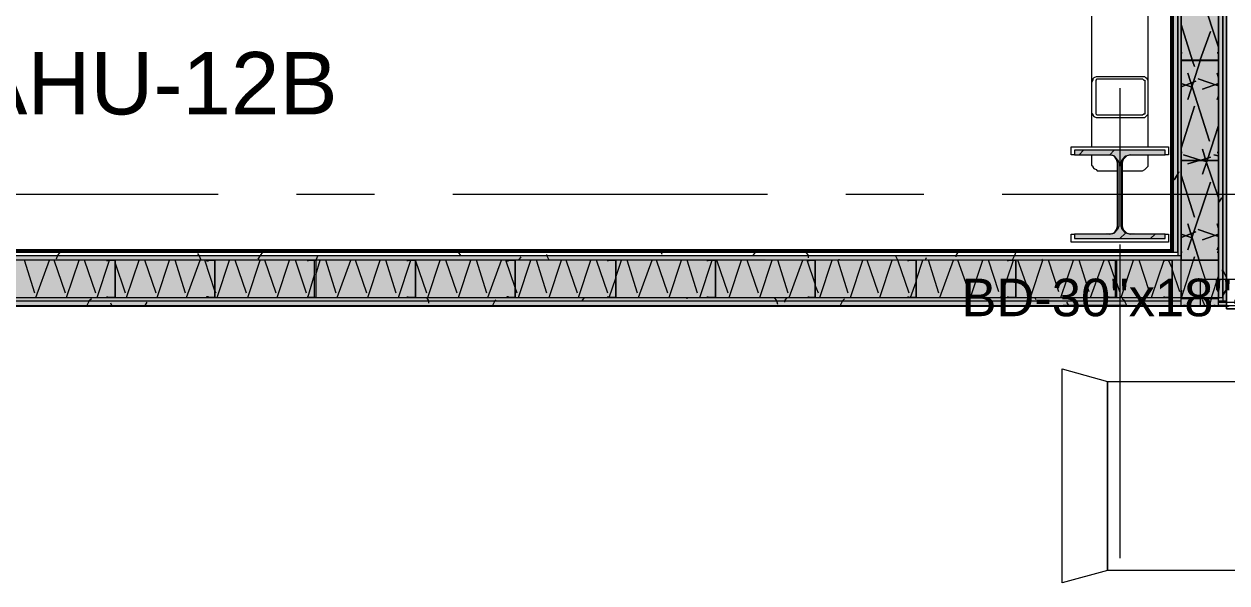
# Model space of a CAD drawing. Header units: metres. Extents: x -2 to 237, y -8 to 52.
# Drawn here: x 11.405 to 16.271, y 21.584 to 23.845 of the extents above; entities that cross this region are included whole.
import ezdxf

# ---------------------------------------------------------------- set-up
doc = ezdxf.new("R2010")
doc.units = ezdxf.units.M
doc.layers.add('HVAC - Ductos', color=5, linetype='Continuous', lineweight=0)
doc.layers.add('PDF2_Text', color=7, linetype='Continuous', lineweight=0)
doc.layers.add('PDF2_Geometry', color=7, linetype='Continuous', lineweight=0, true_color=0xaaaaaa)
doc.layers.add('PDF2_Solid Fills', color=7, linetype='Continuous', lineweight=0, true_color=0xffffff)
doc.styles.add('PDF Helvetica', font='')
doc.styles.get('PDF Helvetica').set_extended_font_data('Helvetica')

msp = doc.modelspace()

# ---------------------------------------------------------------- hatches: boundary and pattern name
at = {"layer": 'PDF2_Solid Fills', "lineweight": 0, "transparency": 33554559}
h = msp.add_hatch(color=256, dxfattribs=at)
h.paths.add_polyline_path([(16.2364, 26.6013), (16.2364, 32.7133), (16.0853, 32.7133), (16.0853, 26.6013)])
h.paths.add_polyline_path([(16.2364, 22.7068), (16.2364, 24.3608), (16.0853, 24.3608), (16.0853, 22.7068)])
h = msp.add_hatch(color=256, dxfattribs=at)
h.paths.add_polyline_path([(16.2364, 26.6013), (16.2364, 32.7133), (16.0853, 32.7133), (16.0853, 26.6013)])
h.paths.add_polyline_path([(16.1081, 23.701), (16.0853, 23.6965), (16.0853, 22.8947), (16.2364, 22.8947), (16.2364, 24.3608), (16.0853, 24.3608), (16.0853, 23.701)])
h = msp.add_hatch(color=256, dxfattribs=at)
h.paths.add_polyline_path([(16.0531, 29.7214), (16.0715, 29.7214), (16.0715, 32.6812), (16.0531, 32.6812)])
h.paths.add_polyline_path([(16.0531, 22.9222), (16.0715, 22.9222), (16.0715, 24.3608), (16.0531, 24.3608)])
h.paths.add_polyline_path([(16.0531, 26.6013), (16.0715, 26.6013), (16.0715, 29.5748), (16.0531, 29.5748)])
h = msp.add_hatch(color=256, dxfattribs=at)
h.paths.add_polyline_path([(16.0853, 24.3608), (16.0715, 24.3608), (16.0715, 22.9084), (16.0853, 22.9084)])
h.paths.add_polyline_path([(16.0715, 29.7214), (16.0853, 29.7214), (16.0853, 32.6949), (16.0715, 32.6949)])
h.paths.add_polyline_path([(16.0715, 26.6013), (16.0853, 26.6013), (16.0853, 29.5931), (16.0715, 29.5931)])
h = msp.add_hatch(color=256, dxfattribs=at)
h.paths.add_polyline_path([(16.2547, 26.6013), (16.2547, 32.6949), (16.2364, 32.6949), (16.2364, 26.6013)])
h.paths.add_polyline_path([(16.2547, 22.7389), (16.2547, 24.3608), (16.2364, 24.3608), (16.2364, 22.7389)])
h = msp.add_hatch(color=256, dxfattribs=at)
h.paths.add_polyline_path([(16.2547, 26.6013), (16.2547, 32.6949), (16.2364, 32.6949), (16.2364, 26.6013)])
h.paths.add_polyline_path([(16.2547, 22.7389), (16.2547, 24.3608), (16.2364, 24.3608), (16.2364, 22.7389)])
h = msp.add_hatch(color=256, dxfattribs=at)
h.paths.add_polyline_path([(16.2547, 26.6013), (16.2685, 26.6013), (16.2685, 32.6812), (16.2547, 32.6812)])
h.paths.add_polyline_path([(16.2685, 24.3608), (16.2547, 24.3608), (16.2547, 22.7251), (16.2685, 22.7251)])
h = msp.add_hatch(color=256, dxfattribs=at)
h.paths.add_polyline_path([(16.2547, 26.6013), (16.2685, 26.6013), (16.2685, 32.6812), (16.2547, 32.6812)])
h.paths.add_polyline_path([(16.2685, 24.3608), (16.2547, 24.3608), (16.2547, 22.7251), (16.2685, 22.7251)])
h = msp.add_hatch(color=256, dxfattribs=at)
h.paths.add_polyline_path([(16.0715, 26.6013), (16.0853, 26.6013), (16.0853, 29.5931), (16.0715, 29.5931)])
h.paths.add_polyline_path([(16.0853, 24.3608), (16.0715, 24.3608), (16.0715, 22.9084), (16.0853, 22.9084)])
h = msp.add_hatch(color=256, dxfattribs=at)
h.paths.add_polyline_path([(16.0531, 26.6013), (16.0715, 26.6013), (16.0715, 29.5748), (16.0531, 29.5748)])
h.paths.add_polyline_path([(16.0715, 24.3608), (16.0531, 24.3608), (16.0531, 22.9222), (16.0715, 22.9222)])
for points in [[(15.6546, 22.9772), (16.0211, 22.9772), (16.0211, 22.9954), (15.879, 23), (15.8608, 23.0046), (15.8516, 23.0138), (15.847, 23.0138), (15.847, 23.0275), (15.8424, 23.0275), (15.8424, 23.2887), (15.847, 23.3025), (15.8608, 23.3162), (16.0211, 23.3162), (16.0211, 23.3345), (15.6546, 23.3345), (15.6546, 23.3162), (15.8149, 23.3162), (15.8332, 23.2979), (15.8286, 23.0184), (15.8149, 23.0046), (15.8012, 23), (15.6546, 22.9954)], [(6.2621, 22.858), (6.2575, 22.7939), (6.2575, 22.7389), (16.0852, 22.7389), (16.0852, 22.8901), (6.2575, 22.8901), (6.2575, 22.8672), (6.3308, 22.8672), (6.3262, 22.8626)], [(15.3842, 22.8947), (16.0853, 22.8947), (16.0853, 22.9084), (6.4087, 22.9084), (6.4087, 22.8901), (6.4796, 22.8901)]]:
    msp.add_hatch(color=256, dxfattribs=at).paths.add_polyline_path(points)
h = msp.add_hatch(color=256, dxfattribs=at)
h.paths.add_polyline_path([(16.0853, 22.7068), (16.0853, 22.7251), (6.2254, 22.7251), (6.2254, 22.7068)])
h.paths.add_polyline_path([(16.2685, 22.7205), (16.2364, 22.7205), (16.2364, 22.7068), (16.2685, 22.7068)])
h = msp.add_hatch(color=256, dxfattribs=at)
h.paths.add_polyline_path([(16.0853, 22.7252), (16.0853, 22.7389), (6.2392, 22.7389), (6.2392, 22.7252)])
h.paths.add_polyline_path([(16.2364, 22.7389), (16.2364, 22.7252), (16.2547, 22.7252), (16.2547, 22.7389)])

# ---------------------------------------------------------------- linework, layer by layer
at = {"layer": 'HVAC - Ductos', "lineweight": 0}
msp.add_lwpolyline([(15.6041, 22.4502), (15.7874, 22.3998), (15.7874, 21.6347), (15.6041, 21.5843)], close=True, dxfattribs=at)
msp.add_lwpolyline([(17.4139, 21.6347), (15.7874, 21.6347), (15.7874, 22.3998), (17.4139, 22.3998)], dxfattribs=at)
at = {"layer": 'PDF2_Geometry', "lineweight": 0}
for points in [[(16.2364, 32.8644), (16.0853, 32.8644), (6.2529, 32.8644), (6.2529, 32.7133), (6.2529, 32.6812), (6.2529, 26.6838), (6.2529, 26.6471), (6.2529, 24.3608), (6.2392, 24.3608), (6.2392, 26.6471), (6.2254, 26.6471), (6.2392, 26.6471), (6.2392, 24.3608), (6.2392, 22.9222), (6.2392, 22.7389), (6.2392, 22.7251), (16.0853, 22.7251), (16.0853, 22.7389)], [(16.0853, 22.8901), (6.4087, 22.8901), (6.4087, 22.9084), (6.4087, 22.9222), (6.4087, 24.3608), (6.4087, 26.6471), (6.4087, 26.6838), (6.2529, 26.6838), (6.2529, 26.6471), (6.2529, 24.3608), (6.2529, 22.9222), (6.2529, 22.8901), (6.2529, 22.7389), (16.0853, 22.7389), (16.0853, 22.8901), (16.0853, 22.9084), (16.0853, 22.9222), (16.0853, 24.3608), (16.0853, 24.5395), (16.0715, 24.5395), (16.0715, 26.6013), (16.0715, 29.5748), (16.0531, 29.5748), (15.9524, 29.5748)], [(6.4408, 22.9222), (6.4408, 29.5794), (6.4408, 22.9222), (6.4408, 29.5794), (6.4362, 29.5794), (6.4362, 26.6838), (6.4224, 26.6838), (6.4224, 26.6471), (6.4224, 24.3608), (6.4224, 22.9222), (6.4224, 22.9084), (16.0715, 22.9084)], [(6.4408, 22.9222), (16.0531, 22.9222), (6.4408, 22.9222), (16.0531, 22.9222), (16.0486, 22.9268), (16.044, 22.9314), (6.4499, 22.9314), (16.044, 22.9314), (16.044, 29.5519), (16.044, 22.9314), (16.044, 29.5519), (16.044, 22.9314), (16.0486, 22.9268), (16.0531, 22.9222), (16.0531, 29.5564), (15.9524, 29.5564), (16.0531, 29.5564), (16.0531, 22.9222), (16.0531, 29.561), (16.0531, 22.9222), (16.0486, 22.9268), (16.044, 22.9314)], [(16.0486, 22.9268), (16.0486, 29.561), (16.0486, 22.9268), (6.4408, 22.9268), (6.4408, 29.5336), (6.4408, 22.9268)], [(15.9524, 23.6094), (15.9524, 27.4855), (15.9524, 27.4901), (15.9478, 27.4993), (15.9432, 27.5039), (15.9386, 27.5039), (15.9295, 27.5085), (15.9249, 27.5085), (15.7554, 27.5085), (15.7462, 27.5085), (15.7416, 27.5039), (15.7324, 27.5039), (15.7279, 27.4993), (15.7279, 27.4901), (15.7233, 27.4855), (15.7233, 23.6094)], [(15.7233, 27.1831), (15.7233, 23.3483)], [(15.9524, 23.3483), (15.9524, 27.1831)], [(6.2208, 22.7068), (16.2685, 22.7068), (16.2364, 22.7068), (16.2364, 22.7205), (16.2364, 22.7251), (16.2364, 22.7389), (16.2364, 22.8122), (16.2364, 22.8901), (16.2364, 22.9084), (16.2364, 22.9222), (16.2364, 24.3608), (16.2364, 24.5395), (16.0853, 24.5395), (16.0715, 24.5395), (16.0715, 24.3608), (16.0531, 24.3608), (16.0531, 22.9222), (6.4362, 22.9222)], [(16.2685, 22.9222), (16.2685, 22.7251), (16.2685, 22.7205), (16.2685, 22.7068), (16.2685, 22.7251), (16.2685, 22.9222), (16.2685, 24.3608), (16.0531, 24.3608), (16.0531, 22.9222), (16.0531, 24.3608), (16.0531, 24.5395), (16.0531, 24.3608), (16.0531, 24.5395), (16.0715, 24.5395), (16.0715, 24.3608), (16.0715, 22.9222)], [(16.2685, 24.3608), (16.2547, 24.3608), (16.2364, 24.3608), (16.2364, 24.5395), (16.2547, 24.5395), (16.2547, 24.3608), (16.2547, 22.9222), (16.2547, 22.9084), (16.2547, 22.7389)], [(16.2685, 22.7068), (16.2685, 24.3608), (16.2685, 22.7068)], [(16.0853, 23.701), (16.0853, 23.701)], [(16.0898, 23.7285), (16.0898, 23.7285)], [(16.2319, 23.7285), (16.2319, 23.7285)], [(16.2364, 23.701), (16.2364, 23.701)], [(15.8378, 23.5865), (15.8378, 23.2703)], [(15.6546, 23.3162), (15.6408, 23.3162), (15.6408, 23.3483), (16.0349, 23.3483), (16.0349, 23.3162), (16.0211, 23.3162)], [(15.6729, 23.3162), (15.6912, 23.3345)], [(15.7233, 23.3162), (15.7233, 23.2749), (15.7279, 23.2703), (15.7279, 23.2658), (15.7324, 23.2612), (15.7416, 23.2566), (15.7462, 23.2521), (15.7554, 23.2521), (15.8286, 23.2521)], [(15.7966, 22.9954), (15.8149, 23), (15.8241, 23.0138), (15.8286, 23.0275), (15.8286, 23.2841), (15.8241, 23.2979), (15.8149, 23.3116), (15.7966, 23.3162), (15.8149, 23.3345)], [(15.879, 23.3162), (15.8653, 23.3116), (15.8516, 23.2979), (15.847, 23.2841), (15.847, 23.0275), (15.8516, 23.0138), (15.8653, 23), (15.879, 22.9954)], [(15.847, 23.2521), (15.9249, 23.2521), (15.9295, 23.2521), (15.9386, 23.2566), (15.9432, 23.2612), (15.9478, 23.2658), (15.9524, 23.2703), (15.9524, 23.2749), (15.9524, 23.3162)], [(16.0898, 23.3253), (16.0898, 23.3253)], [(16.2319, 23.3253), (16.2319, 23.3253)], [(16.0853, 23.2933), (16.0853, 23.2933)], [(16.0853, 23.2933), (16.0853, 23.2933)], [(16.2364, 23.2933), (16.2364, 23.2933)], [(16.2364, 23.2933), (16.2364, 23.2933)], [(12.1908, 23.1558), (10.9216, 23.1558)], [(12.8231, 23.1558), (12.5069, 23.1558)], [(14.4129, 23.1558), (13.1392, 23.1558)], [(15.0452, 23.1558), (14.729, 23.1558)], [(16.6305, 23.1558), (15.3613, 23.1558)], [(16.0211, 22.9954), (16.0349, 22.9954), (16.0349, 22.9634), (15.6408, 22.9634), (15.6408, 22.9954), (15.6546, 22.9954)], [(15.8378, 22.9772), (15.8608, 23)], [(15.9615, 22.9772), (15.9798, 22.9954)], [(6.2208, 22.9222), (6.2208, 22.7251), (6.2208, 22.7068), (6.2208, 22.7251), (6.2208, 22.7068), (6.2254, 22.7068), (16.0853, 22.7068), (16.0853, 22.7205), (16.0853, 22.7251)], [(15.6087, 22.9222), (15.8608, 22.9222)], [(15.8378, 22.9542), (15.8378, 21.6851)], [(16.0531, 22.9222), (16.0531, 22.9222)], [(16.0898, 22.9222), (16.0898, 22.9222)], [(16.2319, 22.9222), (16.2319, 22.9222)], [(11.7417, 22.8855), (11.7417, 22.8855)], [(12.1771, 22.8901), (12.1771, 22.8901)], [(12.1771, 22.8901), (12.1771, 22.8901)], [(12.5528, 22.8855), (12.5528, 22.8855)], [(12.5802, 22.8901), (12.5802, 22.8901)], [(12.9559, 22.8855), (12.9559, 22.8855)], [(12.988, 22.8901), (12.988, 22.8901)], [(12.988, 22.8901), (12.988, 22.8901)], [(13.3912, 22.8901), (13.3912, 22.8901)], [(13.3912, 22.8901), (13.3912, 22.8901)], [(13.7669, 22.8855), (13.7669, 22.8855)], [(14.1701, 22.8855), (14.1701, 22.8855)], [(14.2022, 22.8901), (14.2022, 22.8901)], [(14.2022, 22.8901), (14.2022, 22.8901)], [(14.5779, 22.8855), (14.5779, 22.8855)], [(14.6053, 22.8901), (14.6053, 22.8901)], [(14.6053, 22.8901), (14.6053, 22.8901)], [(14.9811, 22.8855), (14.9811, 22.8855)], [(15.3842, 22.8855), (15.3842, 22.8855)], [(15.4163, 22.8901), (15.4163, 22.8901)], [(15.4163, 22.8901), (15.4163, 22.8901)], [(15.792, 22.8855), (15.792, 22.8855)], [(15.8195, 22.8901), (15.8195, 22.8901)], [(16.0165, 22.8855), (16.0165, 22.8855)], [(16.0486, 22.8901), (16.0486, 22.8901)], [(16.0486, 22.8901), (16.0486, 22.8901)], [(16.1631, 22.7343), (16.1631, 22.7068), (16.2364, 22.7068), (18.5319, 22.7068), (18.5319, 22.8122), (16.1631, 22.8122), (16.1631, 22.7389)], [(11.7417, 22.7435), (11.7417, 22.7435)], [(12.1771, 22.7389), (12.1771, 22.7389)], [(12.1771, 22.7389), (12.1771, 22.7389)], [(12.5528, 22.7435), (12.5528, 22.7435)], [(12.5802, 22.7389), (12.5802, 22.7389)], [(12.9559, 22.7435), (12.9559, 22.7435)], [(12.988, 22.7389), (12.988, 22.7389)], [(12.988, 22.7389), (12.988, 22.7389)], [(13.3912, 22.7389), (13.3912, 22.7389)], [(13.3912, 22.7389), (13.3912, 22.7389)], [(13.7669, 22.7435), (13.7669, 22.7435)], [(14.1701, 22.7435), (14.1701, 22.7435)], [(14.2022, 22.7389), (14.2022, 22.7389)], [(14.2022, 22.7389), (14.2022, 22.7389)], [(14.5779, 22.7435), (14.5779, 22.7435)], [(14.6053, 22.7389), (14.6053, 22.7389)], [(14.6053, 22.7389), (14.6053, 22.7389)], [(14.9811, 22.7435), (14.9811, 22.7435)], [(15.3842, 22.7435), (15.3842, 22.7435)], [(15.4163, 22.7389), (15.4163, 22.7389)], [(15.4163, 22.7389), (15.4163, 22.7389)], [(15.792, 22.7435), (15.792, 22.7435)], [(15.8195, 22.7389), (15.8195, 22.7389)], [(16.0165, 22.7435), (16.0165, 22.7435)], [(16.0486, 22.7389), (16.0486, 22.7389)], [(16.0486, 22.7389), (16.0486, 22.7389)], [(16.0853, 22.7389), (16.0853, 22.7389)], [(16.0898, 22.7664), (16.0898, 22.7664)], [(16.2319, 22.7664), (16.2319, 22.7664)], [(16.2364, 22.7389), (16.2364, 22.7389)], [(16.2364, 22.7251), (16.2547, 22.7251)], [(16.2777, 22.7068), (16.2777, 22.7023), (6.2208, 22.7023)], [(15.8608, 22.7068), (15.6087, 22.7068)], [(16.0853, 22.7068), (16.0853, 22.7068)], [(16.2364, 22.7205), (18.5319, 22.7205)], [(16.2685, 22.7068), (16.2685, 22.7068)]]:
    msp.add_lwpolyline(points, dxfattribs=at)
for points in [[(16.0531, 29.561), (16.0531, 22.9222)], [(16.2685, 27.7375), (16.2685, 22.8122), (16.2685, 27.6734), (16.2685, 22.8122), (16.2685, 27.7375), (16.2685, 22.8122)], [(16.0531, 24.3608), (16.0531, 22.9222), (6.4408, 22.9222), (6.4408, 24.3608), (6.2208, 24.3608), (6.2208, 22.9222), (6.2208, 22.7068), (16.2685, 22.7068), (16.2685, 22.9222), (16.2685, 24.3608)], [(16.0715, 24.3608), (16.0531, 24.3608), (16.0531, 22.9222), (16.0715, 22.9222)], [(16.0853, 24.3608), (16.0715, 24.3608), (16.0715, 22.9084), (16.0853, 22.9084)], [(16.2364, 24.3608), (16.0853, 24.3608), (16.0853, 22.8901), (16.2364, 22.8901)], [(16.2547, 24.3608), (16.2364, 24.3608), (16.2364, 22.7389), (16.2547, 22.7389)], [(16.2685, 24.3608), (16.2547, 24.3608), (16.2547, 22.7251), (16.2685, 22.7251)], [(16.2364, 23.701), (16.2364, 23.6965), (16.0853, 23.6965), (16.0853, 23.701), (16.0853, 23.7285), (16.0898, 23.7285), (16.0853, 23.7285), (16.0853, 23.701), (16.2364, 23.701), (16.2364, 23.7285)], [(16.2319, 23.7285), (16.2364, 23.7285)], [(15.9524, 23.6094), (15.9524, 23.6186), (15.9478, 23.6232), (15.9432, 23.6277), (15.9386, 23.6323), (15.9295, 23.6323), (15.9249, 23.6323), (15.7554, 23.6323), (15.7462, 23.6323), (15.7416, 23.6323), (15.7324, 23.6277), (15.7279, 23.6232), (15.7279, 23.6186), (15.7233, 23.6094), (15.7233, 23.4857), (15.7279, 23.4812), (15.7279, 23.4766), (15.7324, 23.472), (15.7416, 23.4674), (15.7462, 23.4674), (15.7554, 23.4674), (15.9249, 23.4674), (15.9295, 23.4674), (15.9386, 23.4674), (15.9432, 23.472), (15.9478, 23.4766), (15.9524, 23.4812), (15.9524, 23.4857)], [(15.7554, 23.6232), (15.9249, 23.6232), (15.9295, 23.6232), (15.934, 23.6186), (15.9386, 23.6186), (15.9386, 23.614), (15.9386, 23.6094), (15.9386, 23.4857), (15.9386, 23.4812), (15.934, 23.4812), (15.9295, 23.4766), (15.9249, 23.4766), (15.7554, 23.4766), (15.7508, 23.4766), (15.7462, 23.4766), (15.7416, 23.4812), (15.7416, 23.4857), (15.7416, 23.6094), (15.7416, 23.614), (15.7416, 23.6186), (15.7462, 23.6232), (15.7508, 23.6232)], [(16.0211, 23.3345), (15.6546, 23.3345), (15.6546, 23.3162), (15.8012, 23.3162), (15.8149, 23.3116), (15.8286, 23.2979), (15.8332, 23.2841), (15.8332, 23.0275), (15.8286, 23.0138), (15.8149, 23), (15.8012, 22.9954), (15.6546, 22.9954), (15.6546, 22.9772), (16.0211, 22.9772), (16.0211, 22.9954), (15.879, 22.9954), (15.8608, 23), (15.847, 23.0138), (15.8424, 23.0275), (15.8424, 23.2841), (15.847, 23.2979), (15.8608, 23.3116), (15.879, 23.3162), (16.0211, 23.3162)], [(16.2364, 23.2933), (16.0853, 23.2933), (16.0853, 23.3253), (16.0898, 23.3253), (16.0853, 23.3253), (16.0853, 23.2933), (16.2364, 23.2933), (16.2364, 23.3253)], [(16.2319, 23.3253), (16.2364, 23.3253)], [(16.2364, 22.8947), (16.2364, 22.8901), (16.0853, 22.8901), (16.0853, 22.8947), (16.0853, 22.9222), (16.0898, 22.9222), (16.0853, 22.9222), (16.0853, 22.8947), (16.0853, 22.8901), (16.2364, 22.8901), (16.2364, 22.8947), (16.2364, 22.9222)], [(16.2319, 22.9222), (16.2364, 22.9222)], [(11.7417, 22.8855), (11.7417, 22.8901)], [(11.7693, 22.8901), (11.7739, 22.8901), (11.7739, 22.7389), (11.7693, 22.7389), (11.7417, 22.7389), (11.7417, 22.7435), (11.7417, 22.7389), (11.7693, 22.7389), (11.7739, 22.7389), (11.7739, 22.8901), (11.7693, 22.8901), (11.7417, 22.8901)], [(12.1771, 22.8901), (12.1771, 22.7389), (12.145, 22.7389), (12.145, 22.7435), (12.1495, 22.7435), (12.1495, 22.7389), (12.1771, 22.7389), (12.1771, 22.8901), (12.1495, 22.8901), (12.1495, 22.8855), (12.145, 22.8855), (12.145, 22.8901)], [(12.5528, 22.8855), (12.5528, 22.8901)], [(12.5802, 22.8901), (12.5848, 22.8901), (12.5848, 22.7389), (12.5802, 22.7389), (12.5528, 22.7389), (12.5528, 22.7435), (12.5528, 22.7389), (12.5802, 22.7389), (12.5802, 22.8901), (12.5528, 22.8901)], [(12.9559, 22.8855), (12.9559, 22.8901)], [(12.988, 22.8901), (12.988, 22.7389), (12.9559, 22.7389), (12.9559, 22.7435), (12.9559, 22.7389), (12.988, 22.7389), (12.988, 22.8901), (12.9559, 22.8901)], [(13.3912, 22.8901), (13.3912, 22.7389), (13.3591, 22.7389), (13.3591, 22.7435), (13.3637, 22.7435), (13.3637, 22.7389), (13.3912, 22.7389), (13.3912, 22.8901), (13.3637, 22.8901), (13.3637, 22.8855), (13.3591, 22.8855), (13.3591, 22.8901)], [(13.7669, 22.8855), (13.7669, 22.8901)], [(13.7944, 22.8901), (13.799, 22.8901), (13.799, 22.7389), (13.7944, 22.7389), (13.7669, 22.7389), (13.7669, 22.7435), (13.7669, 22.7389), (13.7944, 22.7389), (13.799, 22.7389), (13.799, 22.8901), (13.7944, 22.8901), (13.7669, 22.8901)], [(14.1701, 22.8855), (14.1701, 22.8901)], [(14.2022, 22.8901), (14.2022, 22.7389), (14.1701, 22.7389), (14.1701, 22.7435), (14.1701, 22.7389), (14.2022, 22.7389), (14.2022, 22.8901), (14.1701, 22.8901)], [(14.5779, 22.8855), (14.5779, 22.8901)], [(14.6053, 22.8901), (14.6053, 22.7389), (14.5779, 22.7389), (14.5779, 22.7435), (14.5779, 22.7389), (14.6053, 22.7389), (14.6053, 22.8901), (14.5779, 22.8901)], [(14.9811, 22.8855), (14.9811, 22.8901)], [(15.0085, 22.8901), (15.0131, 22.8901), (15.0131, 22.7389), (15.0085, 22.7389), (14.9811, 22.7389), (14.9811, 22.7435), (14.9811, 22.7389), (15.0085, 22.7389), (15.0131, 22.7389), (15.0131, 22.8901), (15.0085, 22.8901), (14.9811, 22.8901)], [(15.3842, 22.8855), (15.3842, 22.8901)], [(15.4163, 22.8901), (15.4163, 22.7389), (15.3842, 22.7389), (15.3842, 22.7435), (15.3842, 22.7389), (15.4163, 22.7389), (15.4163, 22.8901), (15.3842, 22.8901)], [(15.792, 22.8855), (15.792, 22.8901)], [(15.8195, 22.8901), (15.8241, 22.8901), (15.8241, 22.7389), (15.8195, 22.7389), (15.792, 22.7389), (15.792, 22.7435), (15.792, 22.7389), (15.8195, 22.7389), (15.8195, 22.8901), (15.792, 22.8901)], [(16.0165, 22.8855), (16.0165, 22.8901)], [(16.0486, 22.8901), (16.0486, 22.7389), (16.0165, 22.7389), (16.0165, 22.7435), (16.0165, 22.7389), (16.0486, 22.7389), (16.0486, 22.8901), (16.0165, 22.8901)], [(16.2364, 22.7389), (16.2364, 22.7343), (16.0853, 22.7343), (16.0853, 22.7389), (16.0853, 22.7664), (16.0898, 22.7664), (16.0853, 22.7664), (16.0853, 22.7389), (16.2364, 22.7389), (16.2364, 22.7664)], [(16.2319, 22.7664), (16.2364, 22.7664)], [(16.5296, 22.7068), (16.5296, 22.6931), (16.2685, 22.6931), (16.2685, 22.7023), (16.2685, 22.6931), (16.5296, 22.6931)]]:
    msp.add_lwpolyline(points, close=True, dxfattribs=at)
at = {"layer": 'PDF2_Geometry', "color": 254, "lineweight": 0, "true_color": 0xdddddd}
for points in [[(16.1723, 23.9485), (16.2364, 23.7515)], [(16.0853, 23.8431), (16.1311, 23.6965), (16.1402, 23.6736), (16.1311, 23.6965)], [(16.2044, 23.8156), (16.1631, 23.701)], [(16.1631, 23.6965), (16.1127, 23.5407)], [(16.1448, 23.614), (16.0853, 23.5911)], [(16.0853, 23.6048), (16.1265, 23.5911)], [(16.1127, 23.6461), (16.1998, 23.3712)], [(16.1539, 23.6232), (16.2364, 23.5956)], [(16.2364, 23.6048), (16.1723, 23.5819)], [(16.2319, 23.6461), (16.2364, 23.6277)], [(16.2364, 23.5544), (16.2319, 23.5407)], [(16.1402, 23.5132), (16.0853, 23.3437)], [(16.2364, 23.4353), (16.1906, 23.2933), (16.1723, 23.2383), (16.1906, 23.2933)], [(16.0944, 23.3162), (16.1677, 23.2933)], [(16.2044, 23.307), (16.1631, 23.2933)], [(16.1723, 23.3391), (16.186, 23.2933), (16.2364, 23.1421), (16.186, 23.2933)], [(16.2181, 23.3162), (16.2364, 23.3116)], [(16.1585, 23.2933), (16.1127, 23.2795)], [(16.1723, 23.2933), (16.186, 23.2887)], [(16.0853, 23.2337), (16.1402, 23.0642)], [(16.2044, 23.2063), (16.1127, 22.9314)], [(16.2319, 23.0367), (16.2364, 23.0184)], [(16.1448, 23.0046), (16.0853, 22.9817)], [(16.0853, 22.9954), (16.1265, 22.9817)], [(16.1539, 23.0138), (16.2364, 22.9863)], [(16.2364, 22.9954), (16.1723, 22.9726)], [(16.2364, 22.945), (16.2319, 22.9314)]]:
    msp.add_lwpolyline(points, close=True, dxfattribs=at)
at = {"layer": 'PDF2_Geometry', "color": 254, "lineweight": 0, "true_color": 0xd2d2d2}
for points in [[(16.0853, 23.7285), (16.0853, 23.7285)], [(16.1769, 23.6965), (16.1769, 23.701)], [(16.1539, 23.2933), (16.1539, 23.2933)], [(11.4486, 22.7572), (11.4073, 22.8901)], [(11.4531, 22.7389), (11.5081, 22.8901)], [(11.5722, 22.7572), (11.5265, 22.8901)], [(11.5768, 22.7389), (11.6273, 22.8901)], [(11.6959, 22.7572), (11.6501, 22.8901)], [(11.7005, 22.7389), (11.7509, 22.8901)], [(11.7739, 22.8855), (11.7693, 22.8901)], [(11.8151, 22.7572), (11.7739, 22.8809)], [(11.8197, 22.7389), (11.8701, 22.8901)], [(11.9388, 22.7572), (11.893, 22.8901)], [(11.9434, 22.7389), (11.9938, 22.8901)], [(12.0579, 22.7572), (12.0166, 22.8901)], [(12.0625, 22.7389), (12.1175, 22.8901)], [(12.1817, 22.7572), (12.1771, 22.7664), (12.1358, 22.8901)], [(12.1862, 22.7389), (12.2366, 22.8901)], [(12.3053, 22.7572), (12.2595, 22.8901)], [(12.3099, 22.7389), (12.3603, 22.8901)], [(12.4244, 22.7572), (12.3786, 22.8901)], [(12.429, 22.7389), (12.4794, 22.8901)], [(12.5482, 22.7572), (12.5024, 22.8901)], [(12.5848, 22.8306), (12.6031, 22.8901)], [(12.6673, 22.7572), (12.6261, 22.8901)], [(12.6718, 22.7389), (12.7269, 22.8901)], [(12.791, 22.7572), (12.7452, 22.8901)], [(12.7955, 22.7389), (12.8459, 22.8901)], [(12.9101, 22.7572), (12.8689, 22.8901)], [(12.9193, 22.7389), (12.9697, 22.8901)], [(13.0338, 22.7572), (12.988, 22.8901)], [(13.0384, 22.7389), (13.0888, 22.8901)], [(13.1575, 22.7572), (13.1117, 22.8901)], [(13.1621, 22.7389), (13.2125, 22.8901)], [(13.2767, 22.7572), (13.2354, 22.8901)], [(13.2813, 22.7389), (13.3362, 22.8901)], [(13.4003, 22.7572), (13.3912, 22.7801), (13.3545, 22.8901)], [(13.4049, 22.7389), (13.4554, 22.8901)], [(13.5195, 22.7572), (13.4782, 22.8901)], [(13.5286, 22.7389), (13.579, 22.8901)], [(13.6432, 22.7572), (13.5974, 22.8901)], [(13.6478, 22.7389), (13.6982, 22.8901)], [(13.7669, 22.7572), (13.7211, 22.8901)], [(13.799, 22.8214), (13.8219, 22.8901)], [(13.886, 22.7572), (13.8448, 22.8901)], [(13.8906, 22.7389), (13.9455, 22.8901)], [(14.0097, 22.7572), (13.9639, 22.8901)], [(14.0143, 22.7389), (14.0647, 22.8901)], [(14.1288, 22.7572), (14.0876, 22.8901)], [(14.138, 22.7389), (14.1884, 22.8901)], [(14.2526, 22.7572), (14.2068, 22.8901)], [(14.2571, 22.7389), (14.3075, 22.8901)], [(14.3763, 22.7572), (14.3304, 22.8901)], [(14.3809, 22.7389), (14.4313, 22.8901)], [(14.4953, 22.7572), (14.4541, 22.8901)], [(14.4999, 22.7389), (14.555, 22.8901)], [(14.6053, 22.7939), (14.5733, 22.8901)], [(14.6237, 22.7389), (14.6741, 22.8901)], [(14.7382, 22.7572), (14.697, 22.8901)], [(14.7474, 22.7389), (14.7978, 22.8901)], [(14.8619, 22.7572), (14.8161, 22.8901)], [(14.8665, 22.7389), (14.9169, 22.8901)], [(14.9857, 22.7572), (14.9398, 22.8901)], [(15.0131, 22.8076), (15.0406, 22.8901)], [(15.1048, 22.7572), (15.0635, 22.8901)], [(15.1093, 22.7389), (15.1643, 22.8901)], [(15.2284, 22.7618), (15.1826, 22.8901)], [(15.233, 22.7389), (15.2834, 22.8901)], [(15.3476, 22.7618), (15.3064, 22.8901)], [(15.3568, 22.7389), (15.4071, 22.8901)], [(15.4713, 22.7618), (15.4254, 22.8901)], [(15.4759, 22.7389), (15.5263, 22.8901)], [(15.5904, 22.7618), (15.5491, 22.8901)], [(15.5995, 22.7389), (15.65, 22.8901)], [(15.7141, 22.7618), (15.6729, 22.8901)], [(15.7187, 22.7389), (15.7737, 22.8901)], [(15.8195, 22.8076), (15.792, 22.8901)], [(15.8424, 22.7389), (15.8928, 22.8901)], [(15.9569, 22.7618), (15.9157, 22.8901)], [(15.9661, 22.7389), (16.0165, 22.8901)], [(16.0486, 22.858), (16.0349, 22.8901)], [(12.1771, 22.8352), (12.1771, 22.8352)], [(12.5528, 22.7389), (12.5802, 22.8306)], [(13.799, 22.826), (13.799, 22.826)], [(14.2022, 22.8488), (14.2022, 22.8488)], [(15.8195, 22.8397), (15.8241, 22.8397)], [(16.0807, 22.7618), (16.0486, 22.8534)], [(11.7739, 22.8122), (11.7739, 22.8122)], [(13.7714, 22.7389), (13.799, 22.8168)], [(14.6191, 22.7572), (14.6053, 22.7893)], [(14.9902, 22.7389), (15.0131, 22.803)], [(15.8378, 22.7618), (15.8241, 22.803)], [(14.5916, 22.7389), (14.5961, 22.7389)], [(14.6053, 22.7526), (14.6053, 22.7526)], [(16.099, 22.7343), (16.099, 22.7389)], [(16.2227, 22.7343), (16.2227, 22.7389)], [(16.2364, 22.7526), (16.2364, 22.7526)]]:
    msp.add_lwpolyline(points, dxfattribs=at)
at = {"layer": 'PDF2_Geometry', "color": 254, "lineweight": 0, "true_color": 0xeaeaea}
for points in [[(16.0853, 23.2979), (16.0853, 23.2979)], [(16.0853, 23.2979), (16.0853, 23.2979)], [(16.0853, 23.0917), (16.0853, 23.0917)], [(16.0853, 23.0917), (16.0853, 23.0917)], [(11.5493, 22.9222), (11.5402, 22.9084), (11.5356, 22.8947)], [(12.122, 22.8901), (12.1129, 22.9084), (12.1083, 22.9176)], [(12.3695, 22.9222), (12.3603, 22.9084), (12.3512, 22.8947)], [(13.1713, 22.9084), (13.1621, 22.9222)], [(13.3957, 22.9222), (13.3957, 22.9222)], [(13.9868, 22.913), (13.9822, 22.9222)], [(14.3625, 22.9222), (14.3533, 22.9084)], [(14.5779, 22.8992), (14.5779, 22.9084), (14.5687, 22.9222)], [(15.1826, 22.9222), (15.1735, 22.9084), (15.1735, 22.9038)], [(15.4163, 22.9222), (15.4117, 22.9084), (15.4026, 22.8901)], [(12.594, 22.9084), (12.5848, 22.8901)], [(12.594, 22.9084), (12.594, 22.9084)], [(13.4141, 22.9038), (13.4049, 22.8901)], [(13.5286, 22.8901), (13.5195, 22.9084), (13.5195, 22.913)], [(13.6432, 22.8901), (13.6432, 22.8901)], [(14.7016, 22.8901), (14.7016, 22.8947)], [(14.9398, 22.8901), (14.9307, 22.9084)], [(15.0543, 22.8992), (15.0497, 22.8901)], [(15.5263, 22.8901), (15.5217, 22.8947)], [(11.6777, 22.7343), (11.6685, 22.7251), (11.6593, 22.7068)], [(13.043, 22.716), (13.043, 22.7251), (13.0338, 22.7389)], [(13.3133, 22.7297), (13.3087, 22.7251), (13.2995, 22.7068)], [(13.437, 22.7389), (13.437, 22.7389)], [(13.6706, 22.7389), (13.6615, 22.7251)], [(14.0876, 22.7343), (14.0876, 22.7389)], [(14.4541, 22.7114), (14.4495, 22.7251), (14.4404, 22.7389)], [(14.4908, 22.7389), (14.4817, 22.7251), (14.4817, 22.7205)], [(14.7244, 22.7343), (14.7153, 22.7251), (14.7062, 22.7068)], [(15.4988, 22.7297), (15.4942, 22.7389)], [(15.8653, 22.7068), (15.8562, 22.7251), (15.847, 22.7343)], [(11.7601, 22.7068), (11.7555, 22.716)], [(11.9022, 22.7205), (11.893, 22.7068)], [(15.6317, 22.7068), (15.6225, 22.7205)]]:
    msp.add_lwpolyline(points, dxfattribs=at)
at = {"layer": 'PDF2_Geometry', "color": 254, "lineweight": 0, "true_color": 0xdddddd}
for points in [[(16.2364, 23.2795), (16.2364, 23.2795)], [(16.2364, 23.2795), (16.2364, 23.2795)], [(16.1998, 22.7618), (16.1585, 22.8901), (16.1127, 23.0367), (16.1585, 22.8901)], [(16.0853, 22.7343), (16.1357, 22.8901), (16.1402, 22.9038), (16.1357, 22.8901)], [(16.2089, 22.7389), (16.2364, 22.826)], [(16.1815, 22.7068), (16.1723, 22.7297)], [(16.1998, 22.7068), (16.2089, 22.7343)], [(16.1035, 22.7068), (16.0944, 22.7068)], [(16.2227, 22.7068), (16.2181, 22.7068)]]:
    msp.add_lwpolyline(points, dxfattribs=at)
at = {"layer": 'PDF2_Geometry', "color": 254, "lineweight": 0, "true_color": 0xeaeaea}
for points in [[(16.0715, 23.2383), (16.0761, 23.2475), (16.0715, 23.2383), (16.0577, 23.2154)], [(16.2364, 23.1237), (16.2501, 23.1421)], [(16.2501, 22.8488), (16.2547, 22.8488), (16.2685, 22.8214), (16.2547, 22.8488)], [(16.2547, 22.7481), (16.2685, 22.7709)]]:
    msp.add_lwpolyline(points, close=True, dxfattribs=at)

# ---------------------------------------------------------------- texts
at = {"layer": 'PDF2_Text', "lineweight": 0, "attachment_point": 4, "style": 'PDF Helvetica'}
for s, insert, char_height in [('AHU-12B', (11.1834, 23.6042), 0.25256), ('BD-30"x18"-30"x18"', (15.197, 22.7382), 0.151898)]:
    msp.add_mtext(s, dxfattribs=dict(at, insert=insert, char_height=char_height))

doc.saveas('drawing.dxf')
